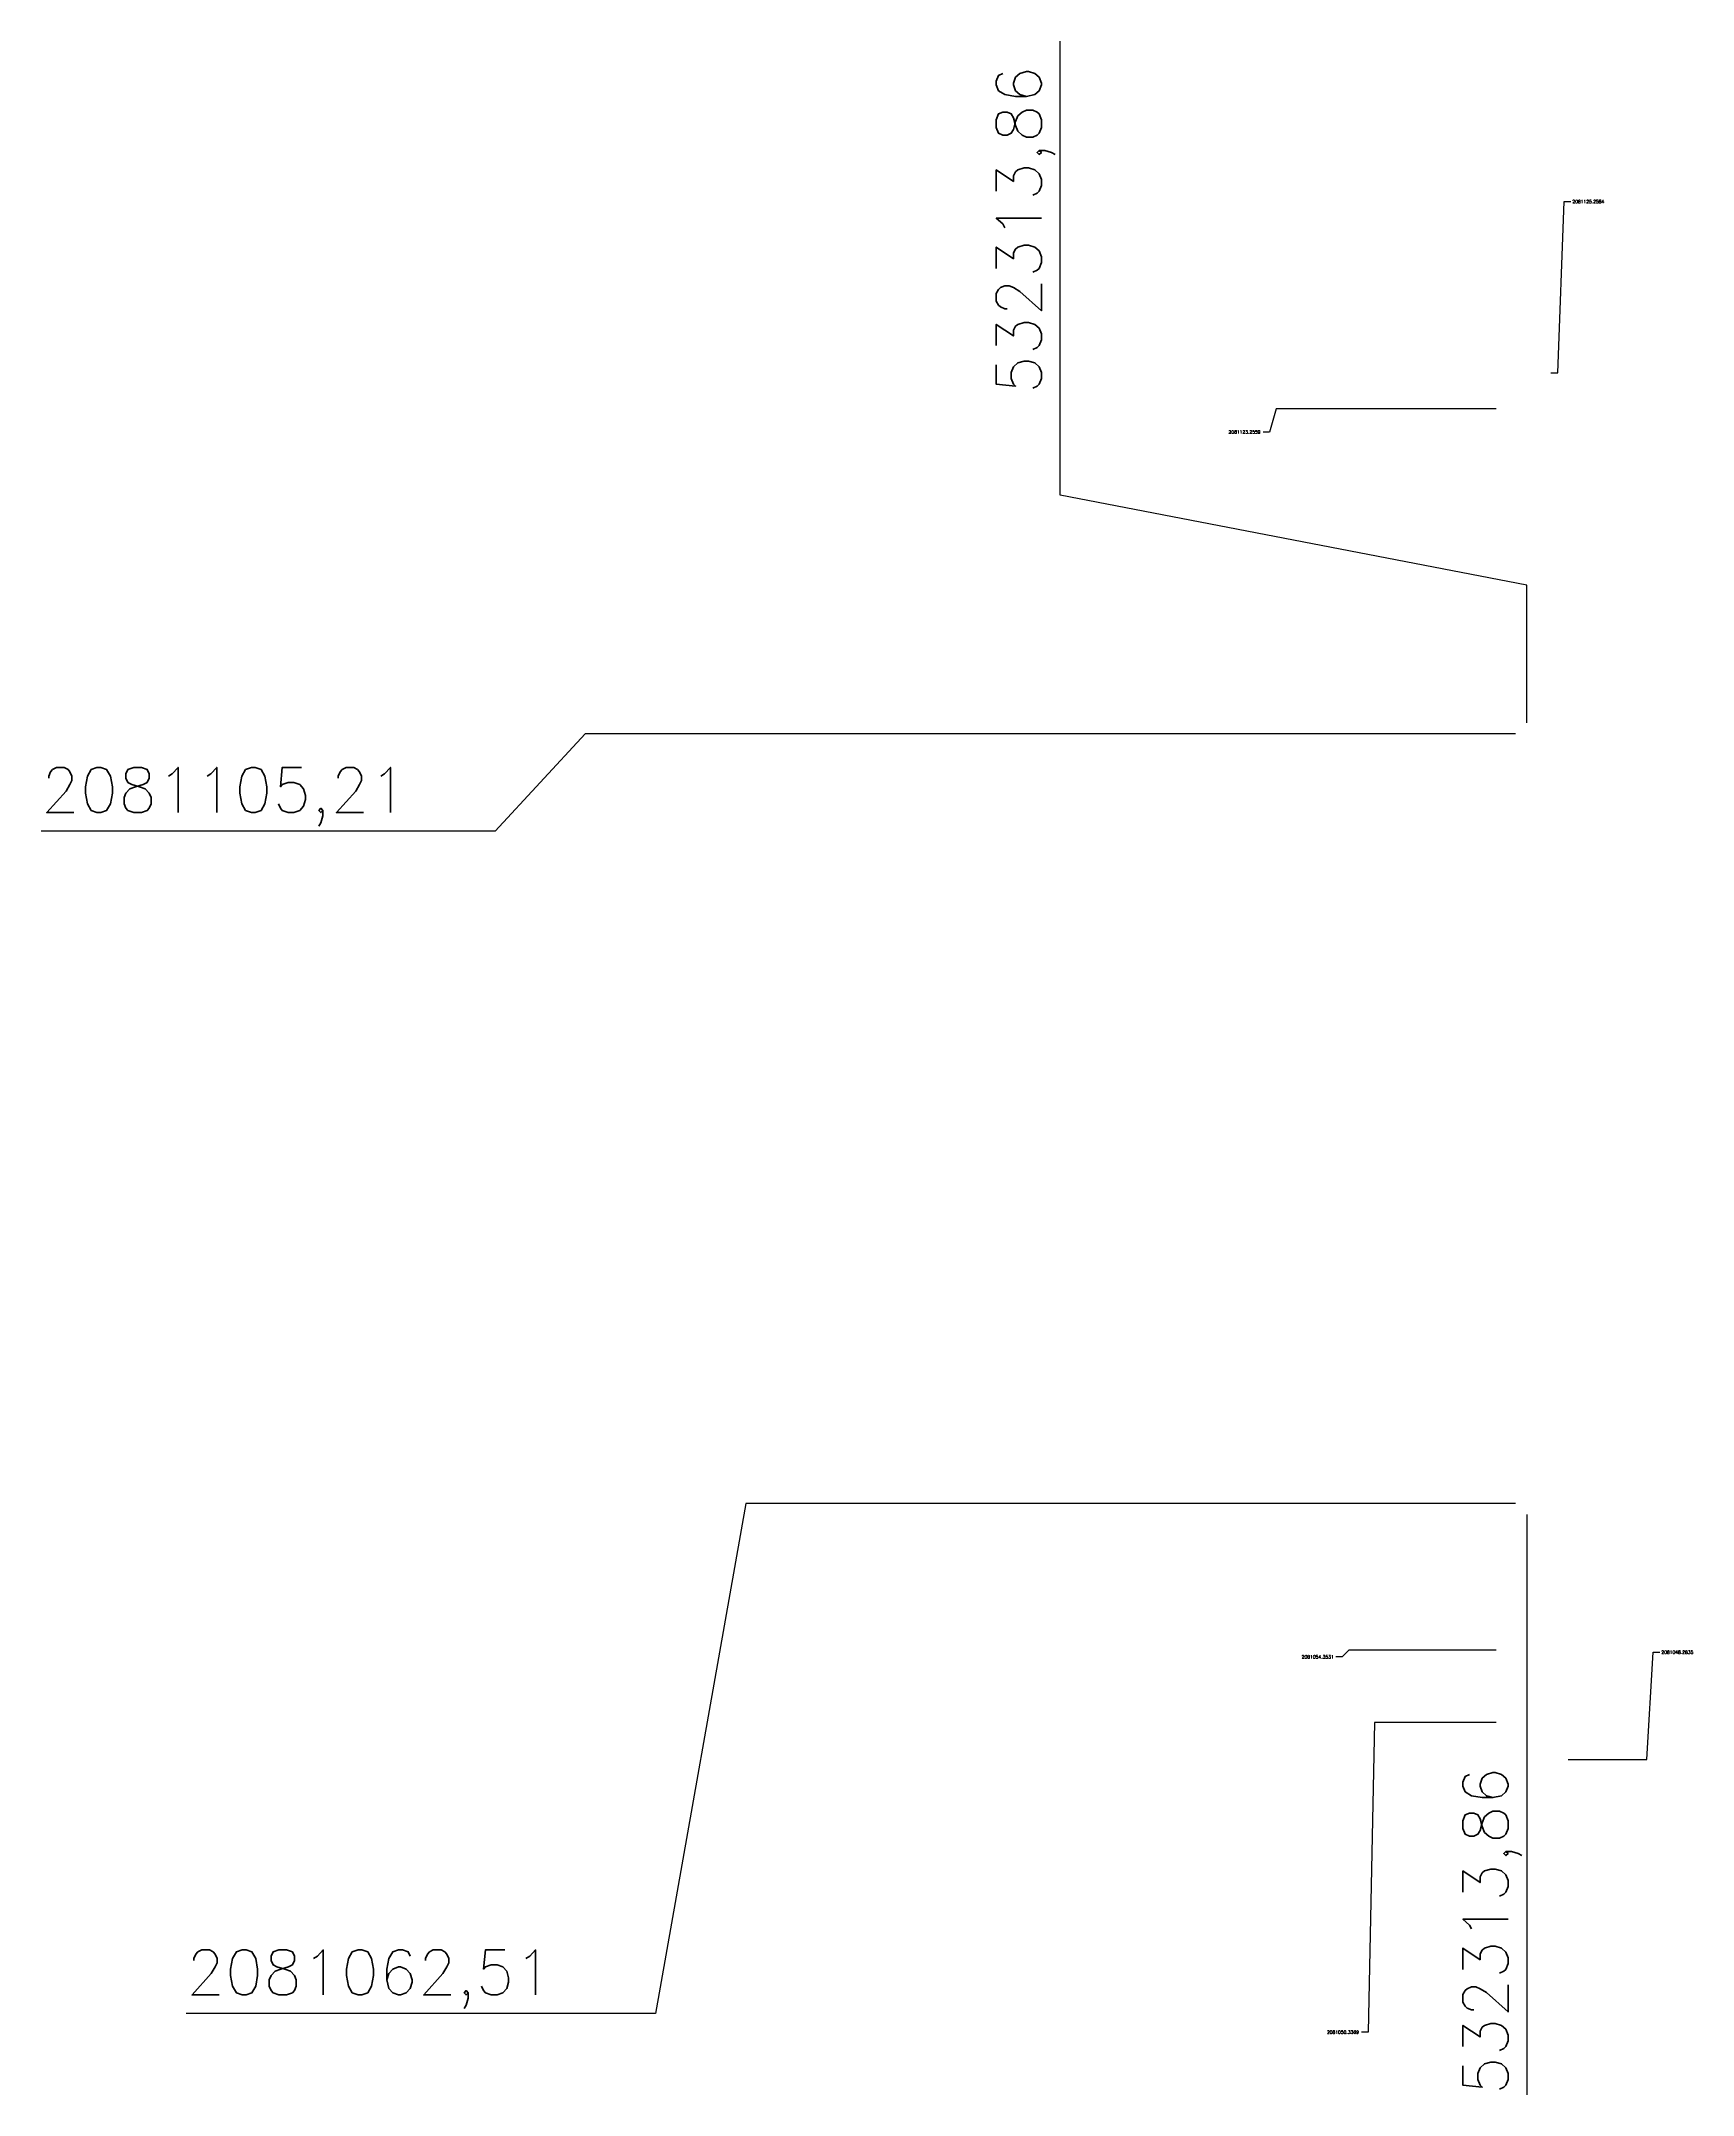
# Model space of a CAD drawing. Header units: millimetres. Extents: x 56 to 535294, y 65 to 2081451.
# Drawn here: x 533418.8 to 533510.5, y 2081337.3 to 2081451.3 of the extents above; entities that cross this region are included whole.
import ezdxf

# ---------------------------------------------------------------- set-up
doc = ezdxf.new("R2010")
doc.units = ezdxf.units.MM
doc.layers.add('中线', color=1, linetype='Continuous')
doc.layers.add('外框边线坐标标注', color=7, linetype='Continuous')
doc.styles.get("Standard").update_dxf_attribs({"font": 'txt', "bigfont": 'gbcbig.shx'})

msp = doc.modelspace()

# ---------------------------------------------------------------- linework, layer by layer
at = {"layer": '中线', "color": 252}
for p, q in [((533475.36, 2081426.07), (533475.36, 2081451.28)), ((533475.36, 2081426.07), (533475.36, 2081451.28)), ((533501.27, 2081421.07), (533475.36, 2081426.07)), ((533501.27, 2081421.07), (533475.36, 2081426.07)), ((533501.27, 2081413.44), (533501.27, 2081421.07)), ((533501.27, 2081413.44), (533501.27, 2081421.07)), ((533449.01, 2081412.82), (533444.01, 2081407.42)), ((533449.01, 2081412.82), (533444.01, 2081407.42)), ((533500.64, 2081412.82), (533449.01, 2081412.82)), ((533500.64, 2081412.82), (533449.01, 2081412.82)), ((533444.01, 2081407.42), (533418.8, 2081407.42)), ((533444.01, 2081407.42), (533418.8, 2081407.42)), ((533457.91, 2081370.11), (533452.91, 2081341.79)), ((533457.91, 2081370.11), (533452.91, 2081341.79)), ((533500.64, 2081370.11), (533457.91, 2081370.11)), ((533500.64, 2081370.11), (533457.91, 2081370.11)), ((533501.27, 2081369.49), (533501.27, 2081365.11)), ((533501.27, 2081369.49), (533501.27, 2081365.11)), ((533501.27, 2081365.11), (533501.27, 2081362.49)), ((533501.27, 2081365.11), (533501.27, 2081362.49)), ((533501.27, 2081362.49), (533501.27, 2081337.28)), ((533501.27, 2081362.49), (533501.27, 2081337.28)), ((533452.91, 2081341.79), (533426.86, 2081341.79)), ((533452.91, 2081341.79), (533426.86, 2081341.79))]:
    msp.add_line(p, q, dxfattribs=at)
at = {"layer": '外框边线坐标标注', "color": 252}
for p, q in [((533502.98, 2081432.87), (533503.34, 2081442.37)), ((533502.98, 2081432.87), (533503.34, 2081442.37)), ((533503.34, 2081442.37), (533503.7, 2081442.37)), ((533503.34, 2081442.37), (533503.7, 2081442.37)), ((533502.59, 2081432.87), (533502.98, 2081432.87)), ((533502.59, 2081432.87), (533502.98, 2081432.87)), ((533487.35, 2081430.86), (533486.99, 2081429.58)), ((533487.35, 2081430.86), (533486.99, 2081429.58)), ((533499.57, 2081430.86), (533487.35, 2081430.86)), ((533499.57, 2081430.86), (533487.35, 2081430.86)), ((533486.99, 2081429.58), (533486.63, 2081429.58)), ((533486.99, 2081429.58), (533486.63, 2081429.58)), ((533491.38, 2081361.96), (533491.02, 2081361.59)), ((533491.38, 2081361.96), (533491.02, 2081361.59)), ((533499.56, 2081361.96), (533491.38, 2081361.96)), ((533499.56, 2081361.96), (533491.38, 2081361.96)), ((533507.92, 2081355.89), (533508.28, 2081361.85)), ((533507.92, 2081355.89), (533508.28, 2081361.85)), ((533508.28, 2081361.85), (533508.64, 2081361.85)), ((533508.28, 2081361.85), (533508.64, 2081361.85)), ((533491.02, 2081361.59), (533490.66, 2081361.59)), ((533491.02, 2081361.59), (533490.66, 2081361.59)), ((533492.81, 2081357.94), (533492.45, 2081340.76)), ((533492.81, 2081357.94), (533492.45, 2081340.76)), ((533499.57, 2081357.94), (533492.81, 2081357.94)), ((533499.57, 2081357.94), (533492.81, 2081357.94)), ((533503.55, 2081355.89), (533507.92, 2081355.89)), ((533503.55, 2081355.89), (533507.92, 2081355.89)), ((533492.45, 2081340.76), (533492.09, 2081340.76)), ((533492.45, 2081340.76), (533492.09, 2081340.76))]:
    msp.add_line(p, q, dxfattribs=at)

# ---------------------------------------------------------------- texts
at = {"layer": '中线', "color": 252}
for p in [(533474.32, 2081431.7), (533474.32, 2081431.7), (533500.22, 2081337.28), (533500.22, 2081337.28)]:
    msp.add_text('532313,86', height=2.5, rotation=90, dxfattribs=at).set_placement(p)
for s, p in [('2081105,21', (533418.8, 2081408.46)), ('2081105,21', (533418.8, 2081408.46)), ('2081062,51', (533426.86, 2081342.83)), ('2081062,51', (533426.86, 2081342.83))]:
    msp.add_text(s, height=2.5, dxfattribs=at).set_placement(p)
at = {"layer": '外框边线坐标标注', "color": 252}
for s, p in [('2081125.2584', (533503.79, 2081442.28)), ('2081125.2584', (533503.79, 2081442.28)), ('2081123.2559', (533484.71, 2081429.49)), ('2081123.2559', (533484.71, 2081429.49)), ('2081048.2835', (533508.73, 2081361.76)), ('2081048.2835', (533508.73, 2081361.76)), ('2081054.3531', (533488.77, 2081361.5)), ('2081054.3531', (533488.77, 2081361.5)), ('2081050.3369', (533490.17, 2081340.67)), ('2081050.3369', (533490.17, 2081340.67))]:
    msp.add_text(s, height=0.18, dxfattribs=at).set_placement(p)

doc.saveas('drawing.dxf')
